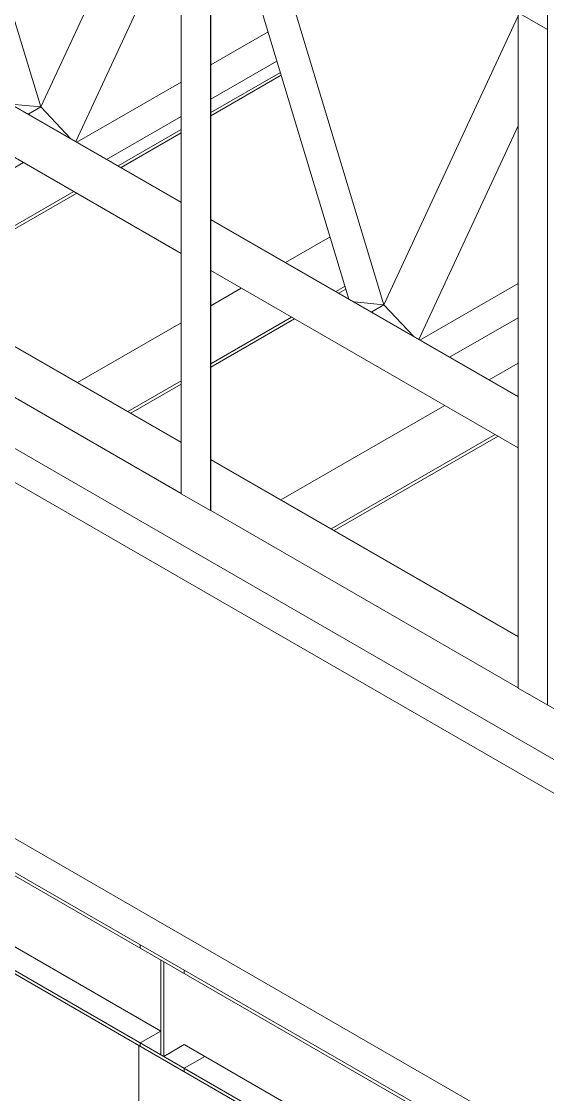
# Model space of a CAD drawing. Header units: millimetres. Extents: x -312439 to 477422, y -331570 to 212570.
# Drawn here: x 395710 to 396487, y 90153 to 91738 of the extents above; entities that cross this region are included whole.
import ezdxf

# ---------------------------------------------------------------- set-up
doc = ezdxf.new("R2010")
doc.units = ezdxf.units.MM

msp = doc.modelspace()

# ---------------------------------------------------------------- linework, layer by layer
at = {"color": 0, "linetype": 'Continuous', "lineweight": 0, "extrusion": (8.40036e-17, 0.816497, 0.57735)}
for p, q in [((396486.505, 91726.233), (394450.928, 92901.474)), ((395539.258, 92273.127), (395738.985, 91611.906)), ((395945.961, 92088.323), (395945.961, 91040.236)), ((395989.268, 92063.32), (395989.268, 91015.233)), ((395738.985, 91611.906), (395938.712, 92042.501)), ((395989.701, 92013.063), (395989.701, 91015.483)), ((395992.12, 91995.1), (396193.666, 91327.857)), ((396045.528, 91980.831), (396245.255, 91319.61)), ((398522.515, 89477.653), (394320.574, 91903.644)), ((395945.961, 91895.585), (395790.574, 91560.583)), ((394320.574, 91853.638), (398522.515, 89427.646)), ((396443.198, 91801.243), (396443.198, 90753.156)), ((396486.505, 91776.24), (396486.505, 90728.153)), ((396245.255, 91319.61), (396443.198, 91746.359)), ((398217.749, 89077.416), (393618.572, 91732.753)), ((395945.961, 91470.87), (395491.713, 91733.13)), ((395945.961, 91470.37), (395491.713, 91732.63)), ((395989.701, 91673.771), (396074.408, 91722.677)), ((398217.749, 89027.41), (393618.572, 91682.746)), ((398217.749, 89022.41), (393618.572, 91677.746)), ((396087.446, 91679.512), (395989.701, 91623.079)), ((396092.465, 91662.897), (395989.701, 91603.566)), ((395945.961, 91395.361), (395491.713, 91657.621)), ((395792.114, 91559.694), (395945.961, 91648.518)), ((396093.751, 91658.639), (395989.701, 91598.565)), ((395694.833, 91615.859), (395738.985, 91611.906)), ((395719.386, 91601.683), (395721.025, 91601.536)), ((395721.025, 91600.993), (395720.499, 91601.041)), ((395738.985, 91611.906), (395721.025, 91601.536)), ((395721.025, 91601.536), (395722.663, 91599.791)), ((395721.551, 91600.433), (395721.025, 91600.993)), ((395783.137, 91564.877), (395738.985, 91611.906)), ((395945.961, 91597.825), (395836.014, 91534.348)), ((396443.198, 91583.815), (396296.844, 91268.288)), ((395945.961, 91578.312), (395852.913, 91524.591)), ((395945.961, 91573.312), (395857.244, 91522.091)), ((398217.749, 88882.392), (393618.572, 91537.728)), ((398217.749, 88877.391), (393618.572, 91532.727)), ((395491.713, 91401.848), (395713.218, 91529.734)), ((395787.52, 91486.836), (395545.8, 91347.279)), ((395791.851, 91484.336), (395550.13, 91344.779)), ((396443.198, 91183.79), (395989.701, 91445.617)), ((396443.198, 91183.29), (395989.701, 91445.117)), ((396100.19, 91381.826), (396165.904, 91419.766)), ((395945.961, 91116.246), (395491.713, 91378.506)), ((395945.961, 91115.746), (395491.713, 91378.006)), ((396443.198, 91108.281), (395989.701, 91370.107)), ((396187.971, 91346.711), (396174.491, 91338.928)), ((396443.198, 91351.007), (396298.384, 91267.399)), ((395989.701, 91318.035), (396034.797, 91344.071)), ((396189.258, 91342.453), (396178.822, 91336.428)), ((396201.103, 91323.563), (396245.255, 91319.61)), ((396245.255, 91319.61), (396227.295, 91309.241)), ((396289.407, 91272.581), (396245.255, 91319.61)), ((395945.961, 91040.736), (395491.713, 91302.997)), ((396109.098, 91301.173), (395989.701, 91232.239)), ((396113.429, 91298.673), (395989.701, 91227.239)), ((396225.656, 91309.388), (396227.295, 91309.241)), ((396227.295, 91308.698), (396226.769, 91308.745)), ((396227.295, 91309.241), (396228.934, 91307.496)), ((396227.821, 91308.138), (396227.295, 91308.698)), ((396443.198, 91300.315), (396342.285, 91242.053)), ((395793.076, 91204.514), (395945.961, 91292.782)), ((396400.439, 91208.477), (396443.198, 91233.163)), ((395945.961, 91206.986), (395867.378, 91161.616)), ((395945.961, 91201.985), (395871.708, 91159.116)), ((396093.326, 91031.165), (396335.046, 91170.722)), ((396409.348, 91127.824), (396167.628, 90988.267)), ((396413.678, 91125.324), (396171.958, 90985.766)), ((396443.198, 90829.166), (395989.701, 91090.993)), ((396443.198, 90828.666), (395989.701, 91090.493)), ((395989.268, 91015.233), (395945.961, 91040.236)), ((395989.701, 91015.483), (395989.268, 91015.233)), ((396443.198, 90753.656), (395989.701, 91015.483)), ((395915.995, 90246.315), (394817.086, 90880.77)), ((396529.812, 90703.15), (396443.198, 90753.156)), ((395885.68, 90368.83), (395885.68, 90373.831)), ((395915.995, 90211.31), (395915.995, 90351.328)), ((395920.326, 90348.827), (395920.326, 90208.81)), ((395950.64, 90336.326), (395950.64, 90331.325)), ((395885.68, 90228.812), (395915.995, 90246.315)), ((395883.57, 88097.112), (395883.57, 90225.03)), ((395885.68, 90223.812), (395885.68, 90228.812)), ((395920.326, 90208.81), (395950.64, 90226.312)), ((397049.549, 89591.857), (395950.64, 90226.312)), ((395950.64, 90191.308), (395980.955, 90208.81)), ((395950.64, 90191.308), (395950.64, 90186.307))]:
    msp.add_line(p, q, dxfattribs=at)

doc.saveas('drawing.dxf')
